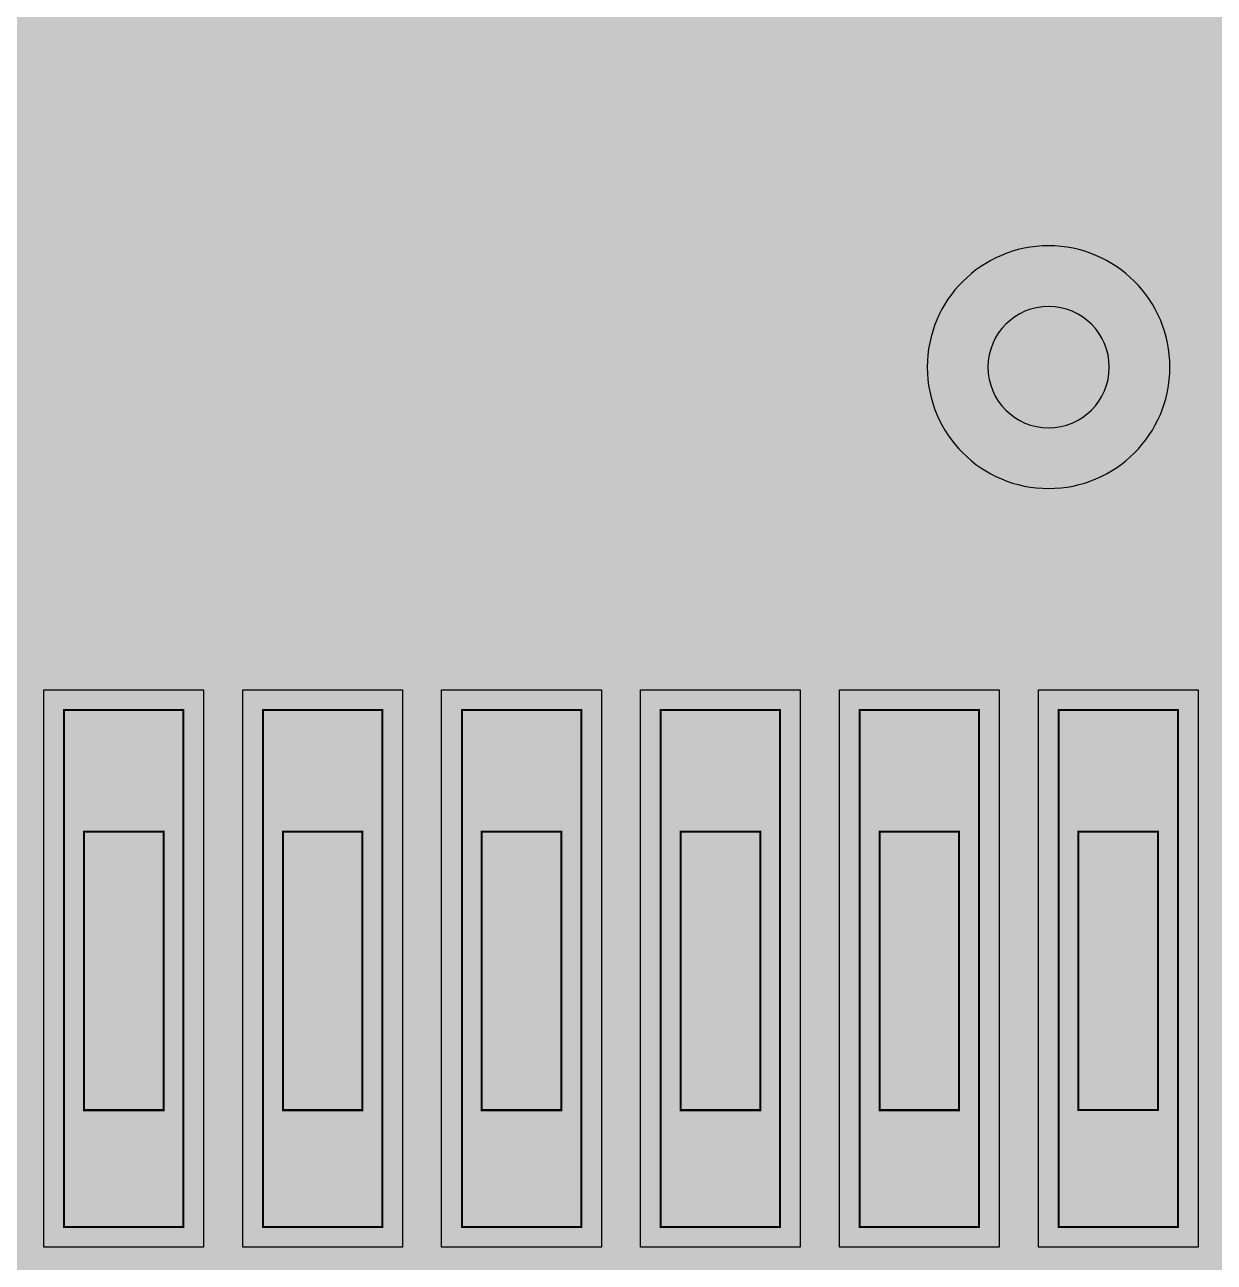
# Model space of a CAD drawing. Header units: millimetres. Extents: x 40 to 109, y -239.5 to -186.7.
# Drawn here: x 73.55 to 76.541, y -232.593 to -229.481 of the extents above; entities that cross this region are included whole.
import ezdxf

# ---------------------------------------------------------------- set-up
doc = ezdxf.new("R2010")
doc.units = ezdxf.units.MM
doc.header["$MEASUREMENT"] = 0
for name, color, linetype, true_color in [('Bottom-Layer', 7, 'Continuous', 0x0000ff), ('Component-Shape-Layer', 7, 'Continuous', 0x00cccc), ('Hole-Layer', 7, 'Continuous', 0x222222), ('Multi-Layer', 7, 'Continuous', 0xc0c0c0), ('Pin-Soldering-Layer', 7, 'Continuous', 0xcc9999), ('Top-Layer', 7, 'Continuous', 0xff0000), ('Top-Paste-Mask-Layer', 7, 'Continuous', 0x808080), ('Top-Solder-Mask-Layer', 7, 'Continuous', 0x800080)]:
    doc.layers.add(name, color=color, linetype=linetype, true_color=true_color)

msp = doc.modelspace()

# ---------------------------------------------------------------- hatches: boundary and pattern name
at = {"layer": 'Bottom-Layer'}
for points in [[(78.3696, -237.8943), (70.7287, -237.8943), (70.9732, -237.6804), (71.1322, -237.397), (71.1872, -237.0767), (71.1872, -236.4767), (71.0924, -236.061), (70.8265, -235.7276), (70.4423, -235.5426), (70.0159, -235.5426), (69.6317, -235.7276), (69.3659, -236.061), (69.271, -236.4767), (69.271, -237.0767), (69.3261, -237.397), (69.485, -237.6804), (69.7295, -237.8943), (42.6721, -237.8943), (42.1074, -237.82), (41.5812, -237.602), (41.1293, -237.2553), (40.7825, -236.8034), (40.5646, -236.2772), (40.4902, -235.7125), (40.4902, -195.0724), (40.5646, -194.5077), (40.7825, -193.9815), (41.1293, -193.5296), (41.5812, -193.1828), (42.1074, -192.9649), (42.6721, -192.8905), (106.2992, -192.8905), (106.8639, -192.9649), (107.3901, -193.1828), (107.842, -193.5296), (108.1888, -193.9815), (108.4067, -194.5077), (108.4811, -195.0724), (108.4811, -217.4266), (104.2734, -217.4266), (104.1363, -217.4538), (104.0201, -217.5315), (103.1894, -218.3622), (103.1117, -218.4784), (103.0845, -218.6154), (103.0845, -224.6154), (103.1117, -224.7525), (103.1894, -224.8687), (104.1264, -225.8057), (104.2426, -225.8833), (104.3796, -225.9106), (108.4576, -225.9106), (108.4811, -235.7125), (108.4067, -236.2772), (108.1888, -236.8034), (107.842, -237.2553), (107.3901, -237.602), (106.8639, -237.82), (106.2992, -237.8943), (79.3687, -237.8943), (79.6133, -237.6804), (79.7722, -237.397), (79.8273, -237.0767), (79.8273, -236.4767), (79.7324, -236.061), (79.4666, -235.7276), (79.0824, -235.5426), (78.656, -235.5426), (78.2718, -235.7276), (78.0059, -236.061), (77.911, -236.4767), (77.911, -237.0767), (77.9661, -237.397), (78.1251, -237.6804)], [(74.2757, -226.72), (73.9856, -226.7984), (73.7599, -226.9968), (73.645, -227.2744), (73.6643, -227.5743), (73.8141, -227.8348), (73.8141, -227.9695), (73.851, -228.1552), (73.9562, -228.3126), (75.5912, -229.9476), (75.4722, -230.2206), (75.4848, -230.5181), (75.6262, -230.7801), (75.8681, -230.9538), (76.1616, -231.0042), (76.4475, -230.9211), (76.6682, -230.7212), (76.7793, -230.4449), (76.7582, -230.1479), (76.6093, -229.89), (76.6093, -229.7945), (76.5724, -229.6088), (76.4672, -229.4514), (74.8151, -227.7993), (74.946, -227.5289), (74.9441, -227.2284), (74.8098, -226.9596), (74.5706, -226.7777)]]:
    msp.add_hatch(color=256, dxfattribs=at).paths.add_polyline_path(points)
at = {"layer": 'Pin-Soldering-Layer'}
for points in [[(73.6991, -231.5103), (73.8991, -231.5103), (73.8991, -232.2104), (73.6991, -232.2104)], [(73.6991, -231.5103), (73.8991, -231.5103), (73.8991, -232.2104), (73.6991, -232.2104)], [(74.1992, -231.5103), (74.3992, -231.5103), (74.3992, -232.2104), (74.1992, -232.2104)], [(74.1992, -231.5103), (74.3992, -231.5103), (74.3992, -232.2104), (74.1992, -232.2104)], [(74.6991, -231.5103), (74.8991, -231.5103), (74.8991, -232.2104), (74.6991, -232.2104)], [(74.6991, -231.5103), (74.8991, -231.5103), (74.8991, -232.2104), (74.6991, -232.2104)], [(75.1992, -231.5103), (75.3992, -231.5103), (75.3992, -232.2104), (75.1992, -232.2104)], [(75.1992, -231.5103), (75.3992, -231.5103), (75.3992, -232.2104), (75.1992, -232.2104)], [(75.6991, -231.5103), (75.8991, -231.5103), (75.8991, -232.2104), (75.6991, -232.2104)], [(75.6991, -231.5103), (75.8991, -231.5103), (75.8991, -232.2104), (75.6991, -232.2104)], [(76.1992, -231.5103), (76.3992, -231.5103), (76.3992, -232.2103), (76.1992, -232.2103)], [(76.1992, -231.5103), (76.3992, -231.5103), (76.3992, -232.2103), (76.1992, -232.2103)]]:
    msp.add_hatch(color=256, dxfattribs=at).paths.add_polyline_path(points)
at = {"layer": 'Top-Layer'}
for points in [[(74.7844, -225.9375), (74.7474, -225.7519), (74.6423, -225.5945), (74.4845, -225.4367), (74.9422, -225.4367), (75.0044, -225.4312), (75.0648, -225.415), (75.0648, -229.9794), (74.7844, -230.2598), (74.7844, -227.8348), (74.9417, -227.5468), (74.9417, -227.2186), (74.7844, -226.9306)], [(73.6491, -232.5042), (73.6491, -231.2042), (73.9491, -231.2042), (73.9491, -232.5042)], [(74.1492, -232.5042), (74.1492, -231.2042), (74.4492, -231.2042), (74.4492, -232.5042)], [(74.6491, -232.5042), (74.6491, -231.2042), (74.9491, -231.2042), (74.9491, -232.5042)], [(75.1492, -232.5042), (75.1492, -231.2042), (75.4492, -231.2042), (75.4492, -232.5042)], [(75.6491, -232.5042), (75.6491, -231.2042), (75.9491, -231.2042), (75.9491, -232.5042)], [(76.1492, -232.5042), (76.1492, -231.2042), (76.4492, -231.2042), (76.4492, -232.5042)]]:
    msp.add_hatch(color=256, dxfattribs=at).paths.add_polyline_path(points)
at = {"layer": 'Top-Paste-Mask-Layer'}
for points in [[(73.6491, -231.2042), (73.9492, -231.2042), (73.9492, -232.5043), (73.6491, -232.5043)], [(73.6491, -231.2042), (73.9492, -231.2042), (73.9492, -232.5043), (73.6491, -232.5043)], [(74.1493, -231.2042), (74.4493, -231.2042), (74.4493, -232.5043), (74.1493, -232.5043)], [(74.1493, -231.2042), (74.4493, -231.2042), (74.4493, -232.5043), (74.1493, -232.5043)], [(74.6491, -231.2042), (74.9491, -231.2042), (74.9491, -232.5043), (74.6491, -232.5043)], [(74.6491, -231.2042), (74.9491, -231.2042), (74.9491, -232.5043), (74.6491, -232.5043)], [(75.1492, -231.2042), (75.4493, -231.2042), (75.4493, -232.5043), (75.1492, -232.5043)], [(75.1492, -231.2042), (75.4493, -231.2042), (75.4493, -232.5043), (75.1492, -232.5043)], [(75.6492, -231.2042), (75.9492, -231.2042), (75.9492, -232.5043), (75.6492, -232.5043)], [(75.6492, -231.2042), (75.9492, -231.2042), (75.9492, -232.5043), (75.6492, -232.5043)], [(76.1493, -231.2042), (76.4493, -231.2042), (76.4493, -232.5043), (76.1493, -232.5043)], [(76.1493, -231.2042), (76.4493, -231.2042), (76.4493, -232.5043), (76.1493, -232.5043)]]:
    msp.add_hatch(color=256, dxfattribs=at).paths.add_polyline_path(points)
at = {"layer": 'Top-Solder-Mask-Layer'}
for points in [[(73.5983, -232.555), (73.5983, -231.1534), (73.9999, -231.1534), (73.9999, -232.555)], [(74.0984, -232.555), (74.0984, -231.1534), (74.5, -231.1534), (74.5, -232.555)], [(74.5983, -232.555), (74.5983, -231.1534), (74.9999, -231.1534), (74.9999, -232.555)], [(75.0984, -232.555), (75.0984, -231.1534), (75.5, -231.1534), (75.5, -232.555)], [(75.5983, -232.555), (75.5983, -231.1534), (75.9999, -231.1534), (75.9999, -232.555)], [(76.0984, -232.555), (76.0984, -231.1534), (76.5, -231.1534), (76.5, -232.555)]]:
    msp.add_hatch(color=256, dxfattribs=at).paths.add_polyline_path(points)

# ---------------------------------------------------------------- linework, layer by layer
at = {"layer": 'Bottom-Layer'}
for points, const_width in [([(76.1242, -229.7945), (74.2992, -227.9695)], 0.254), ([(73.9562, -228.3126), (75.5912, -229.9476), (75.4722, -230.2206), (75.4848, -230.5181), (75.6262, -230.7801), (75.8681, -230.9538), (76.1616, -231.0042), (76.4475, -230.9211), (76.6682, -230.7212), (76.7793, -230.4449), (76.7582, -230.1479), (76.6093, -229.89), (76.6093, -229.7945), (76.5724, -229.6088), (76.4672, -229.4514)], 0.0508), ([(76.1242, -230.3421), (76.1242, -229.7945)], 0.254)]:
    msp.add_lwpolyline(points, dxfattribs=dict(at, const_width=const_width))
at = {"layer": 'Component-Shape-Layer', "const_width": 0.0508}
msp.add_lwpolyline([(70.2292, -239.3843), (70.2292, -232.0942), (78.8652, -232.0942), (78.8652, -239.3843)], close=True, dxfattribs=at)
msp.add_lwpolyline([(70.2292, -239.3843), (70.2292, -232.0942), (78.8652, -232.0942), (78.8652, -239.3843)], close=True, dxfattribs=at)
at = {"layer": 'Hole-Layer'}
msp.add_lwpolyline([(75.9717, -230.3421, 1), (76.2766, -230.3421, 1)], format="xyb", close=True, dxfattribs=at)
at = {"layer": 'Multi-Layer'}
msp.add_lwpolyline([(75.8191, -230.3421, 1), (76.4292, -230.3421), (76.4292, -230.3421, 1), (75.8191, -230.3421)], format="xyb", dxfattribs=at)
at = {"layer": 'Pin-Soldering-Layer', "const_width": 0.00508}
for points in [[(73.6991, -231.5103), (73.8991, -231.5103), (73.8991, -232.2104), (73.6991, -232.2104)], [(73.6991, -231.5103), (73.8991, -231.5103), (73.8991, -232.2104), (73.6991, -232.2104)], [(74.1992, -231.5103), (74.3992, -231.5103), (74.3992, -232.2104), (74.1992, -232.2104)], [(74.1992, -231.5103), (74.3992, -231.5103), (74.3992, -232.2104), (74.1992, -232.2104)], [(74.6991, -231.5103), (74.8991, -231.5103), (74.8991, -232.2104), (74.6991, -232.2104)], [(74.6991, -231.5103), (74.8991, -231.5103), (74.8991, -232.2104), (74.6991, -232.2104)], [(75.1992, -231.5103), (75.3992, -231.5103), (75.3992, -232.2104), (75.1992, -232.2104)], [(75.1992, -231.5103), (75.3992, -231.5103), (75.3992, -232.2104), (75.1992, -232.2104)], [(75.6991, -231.5103), (75.8991, -231.5103), (75.8991, -232.2104), (75.6991, -232.2104)], [(75.6991, -231.5103), (75.8991, -231.5103), (75.8991, -232.2104), (75.6991, -232.2104)], [(76.1992, -231.5103), (76.3992, -231.5103), (76.3992, -232.2103), (76.1992, -232.2103)], [(76.1992, -231.5103), (76.3992, -231.5103), (76.3992, -232.2103), (76.1992, -232.2103)]]:
    msp.add_lwpolyline(points, close=True, dxfattribs=at)
at = {"layer": 'Top-Layer', "const_width": 0.254}
for points in [[(75.5499, -230.1803), (75.5499, -224.7457)], [(74.2992, -231.7272), (74.2992, -227.5097)], [(74.794, -230.9362), (75.5499, -230.1803)], [(75.3701, -230.9616), (75.9896, -230.3421)], [(75.9896, -230.3421), (76.1242, -230.3421)], [(76.3702, -230.9704), (76.7082, -230.6325)], [(76.3702, -231.7832), (76.3702, -230.9704)], [(74.794, -231.8491), (74.794, -231.0632)], [(75.3701, -231.7833), (75.3701, -231.0886)], [(75.2992, -231.8542), (75.3701, -231.7833)], [(76.2992, -231.8542), (76.3702, -231.7832)], [(73.7991, -231.8542), (73.7991, -232.7576)], [(74.7991, -231.8542), (74.794, -231.8491)], [(74.794, -231.8593), (74.7991, -231.8542)], [(74.794, -232.832), (74.794, -231.8593)]]:
    msp.add_lwpolyline(points, dxfattribs=at)
at = {"layer": 'Top-Layer', "const_width": 0.0508}
msp.add_lwpolyline([(74.7844, -225.9375), (74.7474, -225.7519), (74.6423, -225.5945), (74.4845, -225.4367), (74.9422, -225.4367), (75.0044, -225.4312), (75.0648, -225.415), (75.0648, -229.9794), (74.7844, -230.2598), (74.7844, -227.8348), (74.9417, -227.5468), (74.9417, -227.2186), (74.7844, -226.9306)], close=True, dxfattribs=at)
at = {"layer": 'Top-Layer'}
for points in [[(73.6491, -232.5042), (73.6491, -231.2042), (73.9491, -231.2042), (73.9491, -232.5042)], [(74.1492, -232.5042), (74.1492, -231.2042), (74.4492, -231.2042), (74.4492, -232.5042)], [(74.6491, -232.5042), (74.6491, -231.2042), (74.9491, -231.2042), (74.9491, -232.5042)], [(75.1492, -232.5042), (75.1492, -231.2042), (75.4492, -231.2042), (75.4492, -232.5042)], [(75.6491, -232.5042), (75.6491, -231.2042), (75.9491, -231.2042), (75.9491, -232.5042)], [(76.1492, -232.5042), (76.1492, -231.2042), (76.4492, -231.2042), (76.4492, -232.5042)]]:
    msp.add_lwpolyline(points, close=True, dxfattribs=at)
at = {"layer": 'Top-Paste-Mask-Layer', "const_width": 0.00508}
for points in [[(73.6491, -231.2042), (73.9492, -231.2042), (73.9492, -232.5043), (73.6491, -232.5043)], [(73.6491, -231.2042), (73.9492, -231.2042), (73.9492, -232.5043), (73.6491, -232.5043)], [(74.1493, -231.2042), (74.4493, -231.2042), (74.4493, -232.5043), (74.1493, -232.5043)], [(74.1493, -231.2042), (74.4493, -231.2042), (74.4493, -232.5043), (74.1493, -232.5043)], [(74.6491, -231.2042), (74.9491, -231.2042), (74.9491, -232.5043), (74.6491, -232.5043)], [(74.6491, -231.2042), (74.9491, -231.2042), (74.9491, -232.5043), (74.6491, -232.5043)], [(75.1492, -231.2042), (75.4493, -231.2042), (75.4493, -232.5043), (75.1492, -232.5043)], [(75.1492, -231.2042), (75.4493, -231.2042), (75.4493, -232.5043), (75.1492, -232.5043)], [(75.6492, -231.2042), (75.9492, -231.2042), (75.9492, -232.5043), (75.6492, -232.5043)], [(75.6492, -231.2042), (75.9492, -231.2042), (75.9492, -232.5043), (75.6492, -232.5043)], [(76.1493, -231.2042), (76.4493, -231.2042), (76.4493, -232.5043), (76.1493, -232.5043)], [(76.1493, -231.2042), (76.4493, -231.2042), (76.4493, -232.5043), (76.1493, -232.5043)]]:
    msp.add_lwpolyline(points, close=True, dxfattribs=at)
at = {"layer": 'Top-Solder-Mask-Layer'}
for points in [[(73.5983, -232.555), (73.5983, -231.1534), (73.9999, -231.1534), (73.9999, -232.555)], [(74.0984, -232.555), (74.0984, -231.1534), (74.5, -231.1534), (74.5, -232.555)], [(74.5983, -232.555), (74.5983, -231.1534), (74.9999, -231.1534), (74.9999, -232.555)], [(75.0984, -232.555), (75.0984, -231.1534), (75.5, -231.1534), (75.5, -232.555)], [(75.5983, -232.555), (75.5983, -231.1534), (75.9999, -231.1534), (75.9999, -232.555)], [(76.0984, -232.555), (76.0984, -231.1534), (76.5, -231.1534), (76.5, -232.555)]]:
    msp.add_lwpolyline(points, close=True, dxfattribs=at)

doc.saveas('drawing.dxf')
